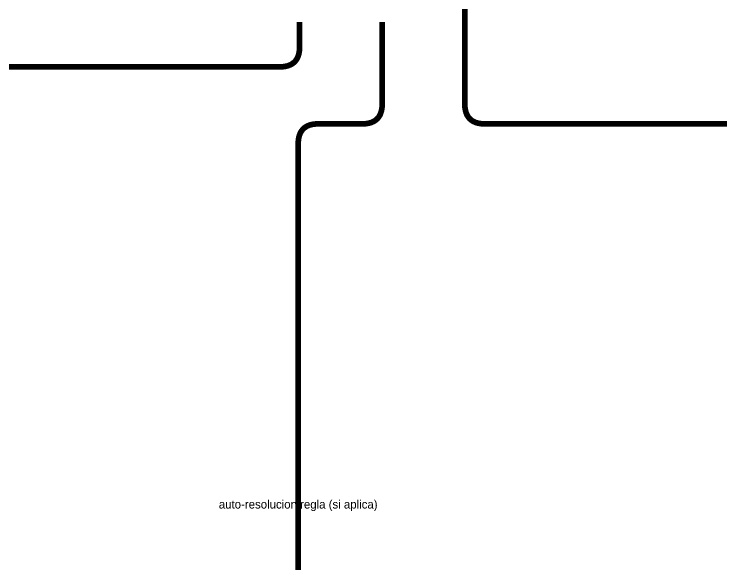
# Model space of a CAD drawing. Header units: metres. Extents: x 49 to 2384, y 11 to 1068.
# Drawn here: x 386.6 to 635.1, y 674.2 to 867.5 of the extents above; entities that cross this region are included whole.
import ezdxf
from ezdxf.enums import TextEntityAlignment as Align

# ---------------------------------------------------------------- set-up
doc = ezdxf.new("R2010")
doc.units = ezdxf.units.M
doc.layers.add('GEOMETRY', color=7, linetype='Continuous')
doc.layers.add('TEXT', color=3, linetype='Continuous')

msp = doc.modelspace()

# ---------------------------------------------------------------- linework, layer by layer
at = {"layer": 'GEOMETRY', "true_color": 0x000000, "const_width": 2}
for points in [[(544.83, 870.25), (544.83, 853.16), (544.83, 836.07), (544.85, 835.38), (544.9, 834.73), (544.99, 834.11), (545.12, 833.53), (545.28, 832.98), (545.47, 832.46), (545.7, 831.99), (545.96, 831.55), (546.27, 831.14), (546.6, 830.77), (546.97, 830.43), (547.38, 830.13), (547.82, 829.87), (548.3, 829.64), (548.81, 829.44), (549.36, 829.28), (549.94, 829.16), (550.56, 829.07), (551.21, 829.02), (551.9, 829), (625.58, 829), (699.26, 829)], [(378.67, 849), (479.76, 849), (480.45, 849.02), (481.11, 849.07), (481.72, 849.16), (482.31, 849.28), (482.86, 849.44), (483.37, 849.64), (483.85, 849.87), (484.29, 850.13), (484.69, 850.43), (485.07, 850.77), (485.4, 851.14), (485.7, 851.55), (485.97, 851.99), (486.2, 852.46), (486.39, 852.98), (486.55, 853.53), (486.67, 854.11), (486.76, 854.73), (486.82, 855.38), (486.83, 856.07), (486.83, 860.41), (486.83, 864.75)], [(486.33, 649.25), (486.33, 788), (486.33, 804.96), (486.33, 821.93), (486.35, 822.62), (486.4, 823.27), (486.49, 823.89), (486.62, 824.47), (486.78, 825.02), (486.97, 825.54), (487.2, 826.01), (487.46, 826.45), (487.77, 826.86), (488.1, 827.23), (488.47, 827.57), (488.88, 827.87), (489.32, 828.13), (489.8, 828.36), (490.31, 828.56), (490.86, 828.72), (491.44, 828.84), (492.06, 828.93), (492.71, 828.98), (493.4, 829), (501.08, 829), (508.76, 829), (509.45, 829.02), (510.11, 829.07), (510.72, 829.16), (511.31, 829.28), (511.86, 829.44), (512.37, 829.64), (512.85, 829.87), (513.29, 830.13), (513.69, 830.43), (514.07, 830.77), (514.4, 831.14), (514.7, 831.55), (514.97, 831.99), (515.2, 832.46), (515.39, 832.98), (515.55, 833.53), (515.67, 834.11), (515.76, 834.73), (515.82, 835.38), (515.83, 836.07), (515.83, 850.41), (515.83, 864.75)]]:
    msp.add_lwpolyline(points, dxfattribs=at)

# ---------------------------------------------------------------- texts
at = {"layer": 'TEXT', "true_color": 0x000000}
msp.add_text('auto-resolucion regla (si aplica)', height=3, dxfattribs=at).set_placement((486.33, 695.5), align=Align.MIDDLE_CENTER)

doc.saveas('drawing.dxf')
